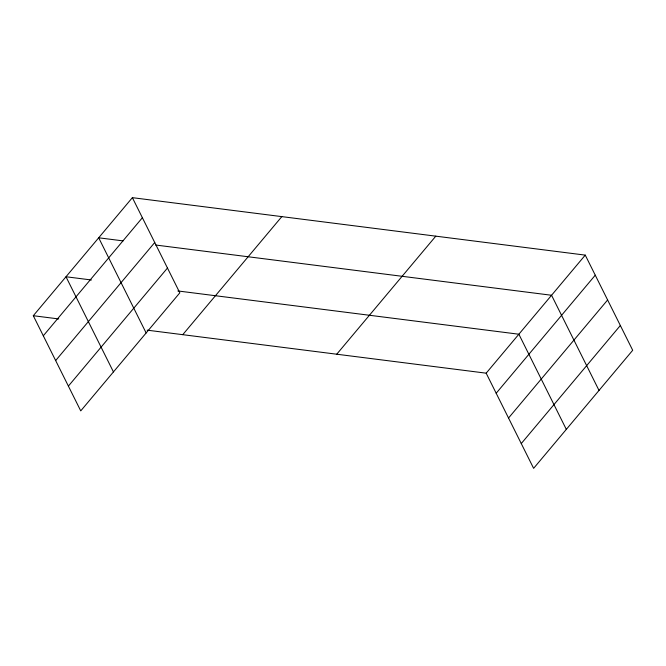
<?xml version="1.0" encoding="UTF-8"?>
<svg xmlns="http://www.w3.org/2000/svg" width="666" height="666" viewBox="0 0 666 666"><rect width="100%" height="100%" fill="white"/><g stroke="black" fill="none" stroke-linecap="round" stroke-linejoin="round"><path stroke-width="1" d="M132.376 197.66L179.828 292.824L80.744 410.88L33.3 315.717L132.376 197.66L585.256 255.12L632.7 350.283L533.624 468.34L486.172 373.176L147.169 330.161M43.307 335.789L142.382 217.724M55.661 360.564L154.737 242.507M68.39 386.097L167.466 268.04M182.75 334.682L281.826 216.617M336.73 354.22L435.805 236.155M486.172 373.176L585.256 255.12M496.178 393.248L595.262 275.191M508.533 418.032L607.617 299.966M521.27 443.564L620.346 325.499M123.093 240.892L98.693 237.795L146.137 332.958M155.628 245.021L551.565 295.263L599.017 390.426M91.409 279.986L65.992 276.756L113.445 371.919M177.83 290.95L518.872 334.224L566.316 429.387M33.3 315.717L58.716 318.939"/></g></svg>
